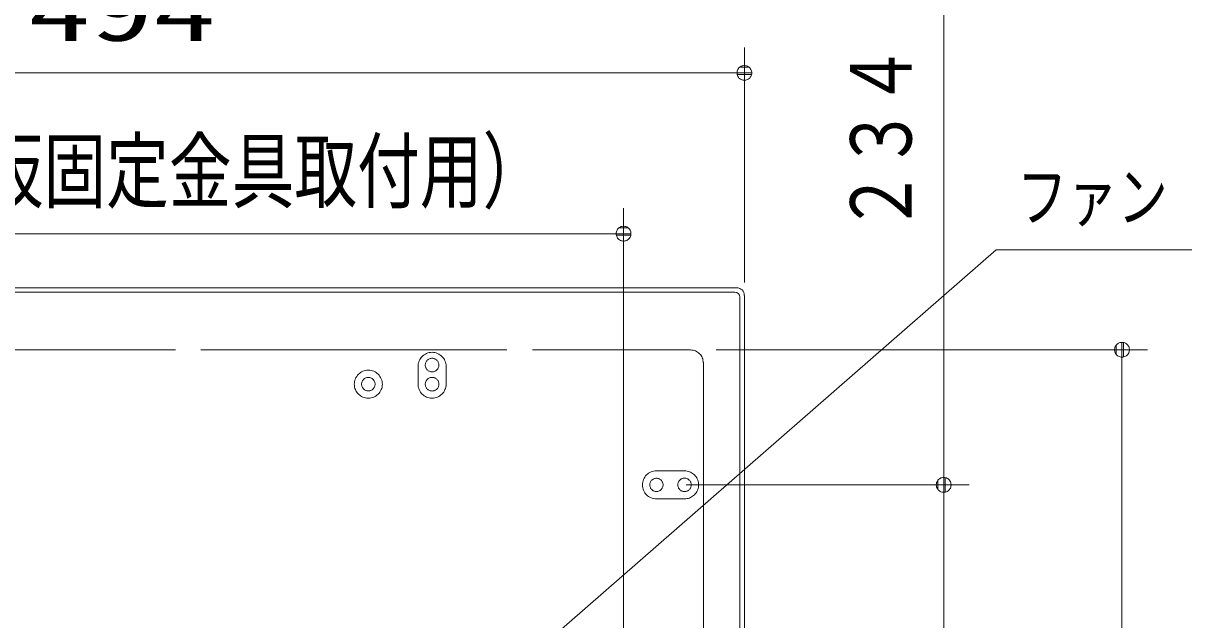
# Model space of a CAD drawing. Units: millimetres on the paper. Extents: x -305 to 305, y -152 to 152.
# Drawn here: x -2.93 to 42.58, y 47.63 to 71.03 of the extents above; entities that cross this region are included whole.
import ezdxf
from ezdxf.enums import TextEntityAlignment as Align

# ---------------------------------------------------------------- set-up
doc = ezdxf.new("R2010")
doc.units = ezdxf.units.MM
doc.linetypes.add('LONG_DASHED2', pattern=[13, 12, -1])
doc.layers.add('0-2_0', color=7, linetype='Continuous', lineweight=9)
doc.layers.add('0-3_S3', color=7, linetype='Continuous', lineweight=9)
doc.styles.add('ＭＳ ゴシック', font='')
doc.styles.get('ＭＳ ゴシック').set_extended_font_data('MS Gothic')

# ---------------------------------------------------------------- blocks, each defined once
blk = doc.blocks.new('_DOTSMALL')
at = {"layer": '0-2_0'}
for p, q in [((0.0746, 0.1), (-0.0746, 0.1)), ((0.1223, -0.0248), (-0.1223, -0.0248))]:
    blk.add_line(p, q, dxfattribs=at)
for points in [[(0.125, 0), (0.124, 0.0157), (0.1211, 0.0311), (0.1162, 0.046), (0.1095, 0.0602), (0.1011, 0.0735), (0.0911, 0.0856), (0.0797, 0.0963), (0.067, 0.1055), (0.0532, 0.1131), (0.0386, 0.1189), (0.0234, 0.1228), (0.0078, 0.1248), (-0.0078, 0.1248), (-0.0234, 0.1228), (-0.0386, 0.1189), (-0.0532, 0.1131), (-0.067, 0.1055), (-0.0797, 0.0963), (-0.0911, 0.0856), (-0.1011, 0.0735), (-0.1095, 0.0602), (-0.1162, 0.046), (-0.1211, 0.0311), (-0.124, 0.0157), (-0.125, 0), (0, 0)], [(-0.125, 0), (-0.124, -0.0157), (-0.1211, -0.0311), (-0.1162, -0.046), (-0.1095, -0.0602), (-0.1011, -0.0735), (-0.0911, -0.0856), (-0.0797, -0.0963), (-0.067, -0.1055), (-0.0532, -0.1131), (-0.0386, -0.1189), (-0.0234, -0.1228), (-0.0078, -0.1248), (0.0078, -0.1248), (0.0234, -0.1228), (0.0386, -0.1189), (0.0532, -0.1131), (0.067, -0.1055), (0.0797, -0.0963), (0.0911, -0.0856), (0.1011, -0.0735), (0.1095, -0.0602), (0.1162, -0.046), (0.1211, -0.0311), (0.124, -0.0157), (0.125, 0), (0, 0)]]:
    blk.add_lwpolyline(points, close=True, dxfattribs=at)

msp = doc.modelspace()

# ---------------------------------------------------------------- linework, layer by layer
at = {"layer": '0-3_S3'}
for p, q in [((33.169, 52.921), (33.169, 87.433)), ((25.351, 60.856), (25.351, 70.082)), ((-24.089, 69.082), (25.351, 69.082)), ((20.614, 41.77), (20.614, 63.776)), ((-20.696, 62.776), (20.614, 62.776)), ((-23.789, 60.656), (25.051, 60.656)), ((24.977, 60.481), (-23.715, 60.481)), ((25.176, 41.221), (25.176, 60.282)), ((25.351, 60.356), (25.351, 60.356)), ((25.351, 60.356), (25.351, 44.248)), ((24.248, 58.221), (41.161, 58.221)), ((40.161, 58.221), (40.161, 24.221)), ((23.073, 52.921), (34.169, 52.921)), ((33.169, 52.921), (33.169, 29.521)), ((33.169, 50.601), (33.169, 48.281))]:
    msp.add_line(p, q, dxfattribs=at)
at = {"layer": '0-3_S3', "linetype": 'LONG_DASHED2'}
for p, q in [((-21.962, 58.221), (23.225, 58.221)), ((12.555, 56.871), (12.555, 57.571)), ((13.655, 57.571), (13.655, 56.871)), ((23.748, 57.721), (23.748, 41.221)), ((23.005, 53.471), (21.905, 53.471)), ((23.548, 53.012), (23.548, 52.83)), ((21.905, 52.371), (23.005, 52.371))]:
    msp.add_line(p, q, dxfattribs=at)
at = {"layer": '0-3_S3'}
msp.add_lwpolyline([(44.196, 62.144), (35.223, 62.144), (9.361, 39.55)], dxfattribs=at)
at = {"layer": '0-3_S3', "linetype": 'LONG_DASHED2'}
for centre, radius in [((13.105, 57.621), 0.266), ((10.605, 56.871), 0.55), ((10.605, 56.871), 0.266), ((13.105, 56.871), 0.268), ((21.905, 52.921), 0.261), ((23.005, 52.921), 0.262)]:
    msp.add_circle(centre, radius, dxfattribs=at)
for centre, radius, start, end in [((13.105, 57.571), 0.55, 0, 180), ((23.24, 57.713), 0.5, 0.0819, 89.9181), ((13.105, 56.871), 0.55, 180, 0), ((21.905, 52.921), 0.55, 90, 270), ((23.005, 52.921), 0.55, 9.5245, 90), ((23.005, 52.921), 0.55, 270, 350.4755)]:
    msp.add_arc(centre, radius, start, end, dxfattribs=at)
at = {"layer": '0-3_S3'}
for centre, major_axis, ratio, start_param, end_param in [((25.101, 60.406), (0.293, -0.106), 0.773615, 2.004537, 2.008183), ((25.051, 60.355), (0.212, 0.212), 0.99848, 5.501675, 7.064785), ((24.975, 60.28), (-0.142, -0.142), 0.992433, 2.356194, 3.923193)]:
    msp.add_ellipse(centre, major_axis=major_axis, ratio=ratio, start_param=start_param, end_param=end_param, dxfattribs=at)

# ---------------------------------------------------------------- block references
at = {"layer": '0-3_S3', "xscale": 2.32, "yscale": 2.32}
for p in [(25.351, 69.082), (20.614, 62.776)]:
    msp.add_blockref('_DOTSMALL', p, dxfattribs=at)
at = {"layer": '0-3_S3', "xscale": 2.32, "yscale": 2.32, "rotation": 90}
for p in [(40.161, 58.221), (33.169, 52.921)]:
    msp.add_blockref('_DOTSMALL', p, dxfattribs=at)

# ---------------------------------------------------------------- texts
at = {"layer": '0-3_S3', "style": 'ＭＳ ゴシック', "width": 0.75}
msp.add_text('２３４（本体取付用）', height=2.405, rotation=90, dxfattribs=at).set_placement((32.631, 62.821), align=Align.BOTTOM_LEFT)
at = {"layer": '0-3_S3', "style": 'ＭＳ ゴシック'}
for s, height, width, p in [('494', 2.405, 1.5, (-2.735, 69.62)), ('４１３（仮固定金具取付用）', 2.405, 0.75, (-14.438, 63.313)), ('ファン', 1.924, 0.75, (36.051, 62.687))]:
    msp.add_text(s, height=height, dxfattribs=dict(at, width=width)).set_placement(p, align=Align.BOTTOM_LEFT)

doc.saveas('drawing.dxf')
